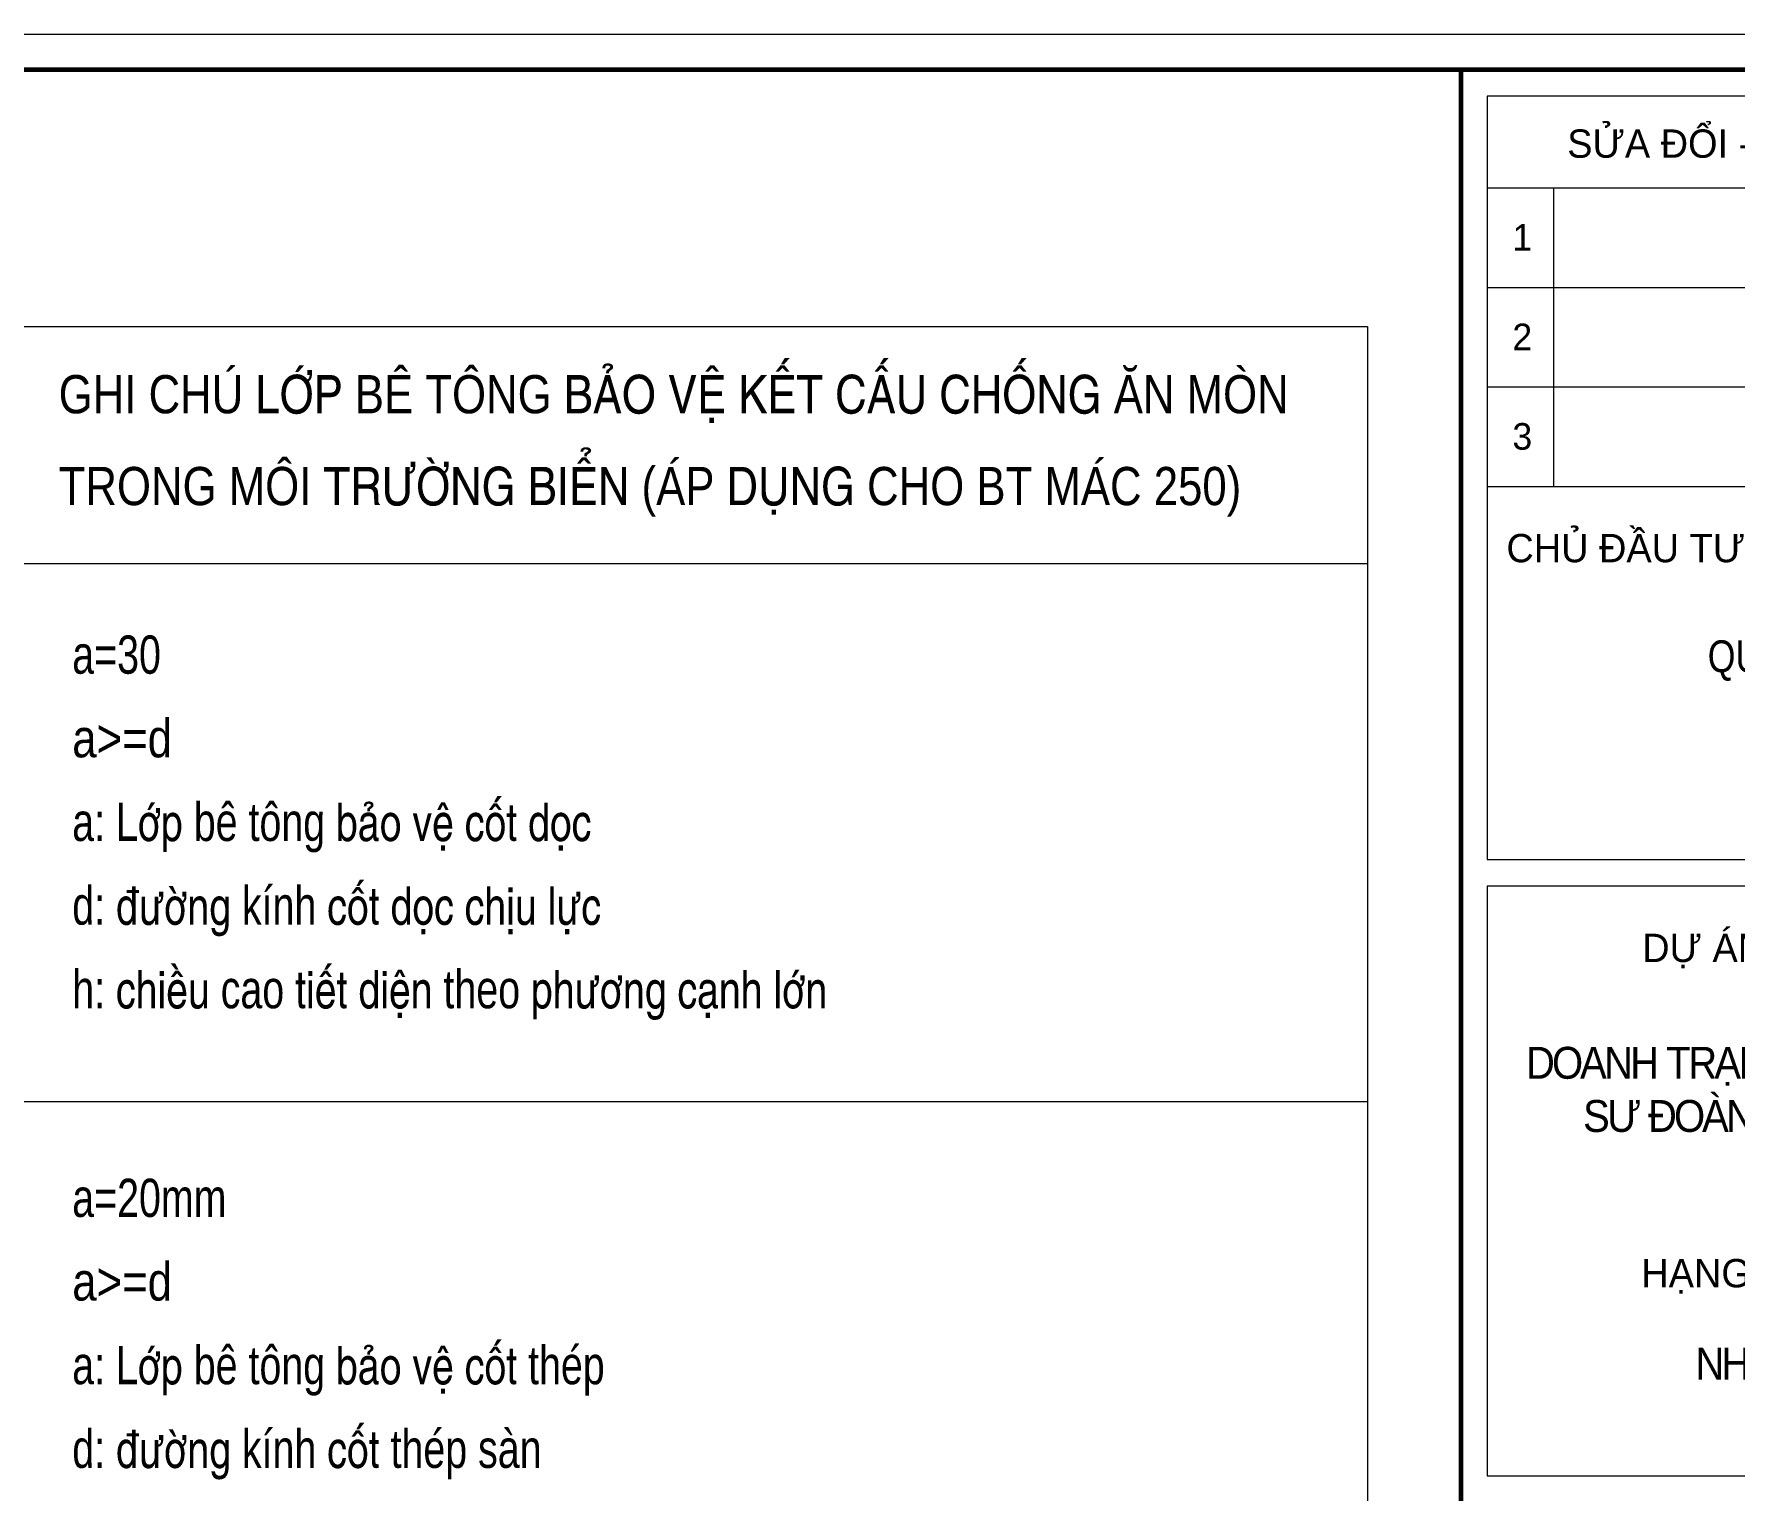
# Model space of a CAD drawing. Header units: millimetres. Extents: x 19378 to 270036, y -611253 to -548347.
# Drawn here: x 124381 to 144707, y -565766 to -548347 of the extents above; entities that cross this region are included whole.
import ezdxf
from ezdxf.enums import TextEntityAlignment as Align

# ---------------------------------------------------------------- set-up
doc = ezdxf.new("R2010")
doc.units = ezdxf.units.MM
doc.header["$MEASUREMENT"] = 0
doc.linetypes.add('HIDDEN', pattern=[0.375, 0.25, -0.125])
doc.layers.get('Defpoints').update_dxf_attribs({"color": 1})
for name, color, linetype, lineweight in [('08. Net Text', 3, 'Continuous', 13), ('EG Text2', 7, 'Continuous', 20), ('LC MANH DUT', 35, 'HIDDEN', 5), ('LC Net thay', 7, 'Continuous', 25), ('LC Text1', 3, 'Continuous', 20)]:
    doc.layers.add(name, color=color, linetype=linetype, lineweight=lineweight)
doc.layers.add('Khungten_LCDI', color=7, linetype='Continuous')
doc.styles.add('HELVECONDENSE', font='VHELVCN.TTF')
doc.styles.add('Khungten', font='VHAVAN.TTF', dxfattribs={"width": 0.9, "height": 5000})
doc.styles.add('Text Khung Ten', font='VHAVAN.TTF')
doc.styles.add('Title', font='VHBLACK.TTF', dxfattribs={"width": 0.8})

# ---------------------------------------------------------------- blocks, each defined once
blk = doc.blocks.new('lcdi fix')
at = {"layer": 'Defpoints', "lineweight": 0}
blk.add_lwpolyline([(-1200, -14850), (-1200, 14850), (40800, 14850), (40800, -14850)], close=True, dxfattribs=at)
at = {"layer": 'Khungten_LCDI', "color": 5, "lineweight": 60}
blk.add_line((36600, 14650), (36600, -14650), dxfattribs=at)
at = {"layer": 'Khungten_LCDI', "color": 9, "lineweight": 15}
for p, q in [((36750, 13981.3), (40450, 13981.3)), ((37122.7, 13981.3), (37122.7, 12296.8)), ((36750, 13419.8), (40450, 13419.8)), ((36750, 12858.3), (40450, 12858.3)), ((36750, 12296.8), (40450, 12296.8))]:
    blk.add_line(p, q, dxfattribs=at)
at = {"layer": 'Khungten_LCDI', "color": 5, "lineweight": 60}
blk.add_lwpolyline([(0, -14650), (0, 14650), (40600, 14650), (40600, -14650)], close=True, dxfattribs=at)
at = {"layer": 'Khungten_LCDI', "color": 9, "lineweight": 15}
for points in [[(36750, 10190.4), (40450, 10190.4), (40450, 14500), (36750, 14500)], [(36750, 6711.5), (40450, 6711.5), (40450, 10040.4), (36750, 10040.4)]]:
    blk.add_lwpolyline(points, close=True, dxfattribs=at)
at = {"color": 7, "style": 'Khungten'}
for s, p in [('söa ®æi - modifications', (38600, 14151.5)), ('chñ ®Çu t\xad - project owner', (38565.6, 11868.2)), ('dù ¸n - project', (38565.6, 9611.8)), ('h¹ng môc - item', (38552.5, 7775.6))]:
    blk.add_text(s, height=160, dxfattribs=at).set_placement(p, align=Align.CENTER)
at = {"color": 4, "char_height": 180, "attachment_point": 5, "style": 'Khungten'}
for s, insert, width in [('{\\f.VnArialH|b0|i0|c0|p34;\\W0.8;qu©n khu 3}', (38609, 11313), 2315.239), ('{\\f.VnArialH|b0|i0|c0|p34;\\W0.9;\\T0.9;doanh tr¹i c¸c ®¬n vÞ thuéc s\xad ®oµn 395/qu©n khu 3}', (38616.6, 8868.3), 3461.975), ('{\\f.VnArialH|b0|i0|c0|p34;\\T0.9;nhµ tra n¹p}', (38609, 7325.4), 3712.556)]:
    blk.add_mtext(s, dxfattribs=dict(at, insert=insert, width=width))
at = {"color": 7, "style": 'Khungten', "width": 0.8}
for tag, p in [('REVISION', (39498.8, -10746.3)), ('NGAYHT', (39546.1, -11609.4))]:
    blk.add_attdef(tag, text='', height=200, dxfattribs=at).set_placement(p, align=Align.CENTER)
at = {"layer": '08. Net Text', "color": 7, "style": 'Text Khung Ten'}
blk.add_text('1', height=150, dxfattribs=at).set_placement((36891.7, 13626.8))
at = {"layer": '08. Net Text', "color": 7, "ltscale": 2, "style": 'Text Khung Ten'}
for s, p in [('2', (36891.7, 13065.3)), ('3', (36891.7, 12503.8))]:
    blk.add_text(s, height=150, dxfattribs=at).set_placement(p)
at = {"layer": 'LC Text1', "style": 'Title', "width": 1.485915}
for tag, p, p2 in [('TENBANVE1', (36912.7, -8885.8), (40339.1, -8885.8)), ('TENBANVE2', (36912.7, -9562.5), (40339.1, -9562.5))]:
    blk.add_attdef(tag, text='', height=250, dxfattribs=at).set_placement(p, p2, align=Align.FIT)
at = {"layer": 'LC Text1', "style": 'Title', "width": 0.7}
blk.add_attdef('SOBANVE', text='', height=250, dxfattribs=at).set_placement((39562, -13896.2), align=Align.CENTER)

msp = doc.modelspace()

# ---------------------------------------------------------------- linework, layer by layer
at = {"layer": 'LC MANH DUT', "ltscale": 3}
msp.add_line((140327.8, -610829.2, 0), (140327.8, -551844.1), dxfattribs=at)
at = {"layer": 'LC MANH DUT', "ltscale": 3, "elevation": 0}
for points in [[(111101.7, -551844.1), (140327.8, -551844.1)], [(111101.7, -554675.7), (140327.8, -554675.7)], [(111101.7, -561111), (140327.8, -561111)]]:
    msp.add_lwpolyline(points, dxfattribs=at)

# ---------------------------------------------------------------- block references
at = {"layer": 'LC Net thay', "xscale": 2.118034286391425, "yscale": 2.118034286391425, "zscale": 2.118034286391425}
msp.add_blockref('lcdi fix', (63919.7, -579800, 0), dxfattribs=at)

# ---------------------------------------------------------------- texts
at = {"layer": 'EG Text2', "color": 7, "lineweight": 0, "style": 'HELVECONDENSE'}
for s, height, p in [('GHI CHUÙ LÔÙP BEÂ TOÂNG BAÛO VEÄ KEÁT CAÁU CHOÁNG AÊN MOØN', 456.489, (124675.7, -552881.6, 0)), ('TRONG MOÂI TRÖÔØNG BIEÅN (AÙP DUÏNG CHO BT MAÙC 250)', 456.489, (124675.7, -553979.9, 0)), ('a>=d', 456.49, (124838.1, -556994.7, 0)), ('a>=d', 456.49, (124838.1, -563489.1, 0))]:
    msp.add_text(s, height=height, dxfattribs=at).set_placement(p)
at = {"layer": 'EG Text2', "color": 7, "lineweight": 0, "style": 'HELVECONDENSE', "width": 0.9}
for s, height, p in [('a=30', 456.49, (124838.1, -555994.7)), ('a: Lôùp beâ toâng baûo veä coát doïc', 456.489, (124838.1, -557994.7, 0)), ('d: ñöôøng kính coát doïc chòu löïc', 456.489, (124838.1, -558994.7, 0)), ('h: chieàu cao tieát dieän theo phöông caïnh lôùn', 456.489, (124838.1, -559994.7, 0)), ('a=20mm', 456.49, (124838.1, -562489.1, 0)), ('a: Lôùp beâ toâng baûo veä coát theùp', 456.489, (124838.1, -564489.1, 0)), ('d: ñöôøng kính coát theùp saøn', 456.489, (124838.1, -565489.1, 0))]:
    msp.add_text(s, height=height, dxfattribs=at).set_placement(p)

doc.saveas('drawing.dxf')
